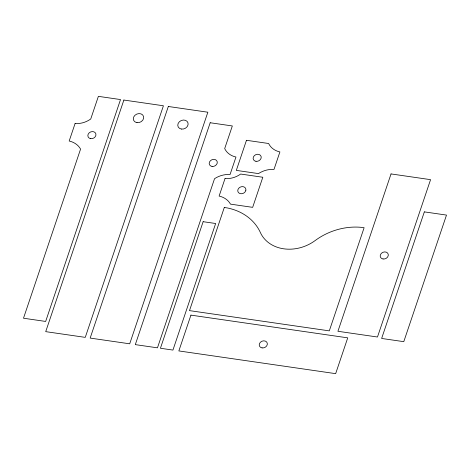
<?xml version="1.0" encoding="UTF-8"?>
<svg xmlns="http://www.w3.org/2000/svg" width="470" height="470" viewBox="0 0 470 470"><rect width="100%" height="100%" fill="white"/><g stroke="black" fill="none" stroke-linecap="round" stroke-linejoin="round"><path stroke-width="0.7" d="M245.851 190.209L245.563 191.131A4.165 3.437 -23.1 0 1 240.558 193.687A4.165 3.437 -23.1 0 1 237.885 189.845A4.165 3.437 -23.1 0 1 242.426 186.625L243.442 186.755A4.165 3.437 -23.1 0 1 245.851 190.209M75.088 123.528L69.184 141.018A21.602 17.842 -23.1 0 1 80.576 149.096L23.5 318.225L45.655 321.439L120.526 99.564L98.377 96.35L90.734 119.004A20.298 16.767 -23.1 0 1 75.088 123.528M123.874 100.045L45.719 331.644L85.264 337.372L163.419 105.773L123.874 100.045M168.319 106.484L90.164 338.083L129.702 343.811L207.858 112.213L168.319 106.484M210.184 122.746L135.307 344.622L157.462 347.829L214.537 178.694A21.602 17.842 -23.1 0 1 230.065 174.523L235.964 157.033A20.298 16.767 -23.1 0 1 224.689 148.602L232.333 125.954L210.184 122.746M203.14 221.693L160.429 348.258L172.937 350.074L215.648 223.503L203.14 221.693M225.018 178.576L219.114 196.061A21.602 17.842 -23.1 0 1 230.506 204.139L252.66 207.346L262.812 177.255L240.663 174.047A20.298 16.767 -23.1 0 1 225.018 178.576M246.474 140.295L236.322 170.387L258.471 173.6A21.602 17.842 -23.1 0 1 273.998 169.423L279.903 151.933A20.298 16.767 -23.1 0 1 268.629 143.503L246.474 140.295M224.302 207.458L189.492 310.617L329.3 330.868L364.115 227.709L361.066 227.321A57.593 47.576 -23.1 0 0 315.17 240.546A36.995 30.562 -23.1 0 1 260.421 232.615A57.593 47.576 -23.1 0 0 227.316 207.946L224.302 207.458M190.932 315.129L178.847 350.931L335.656 373.65L347.735 337.848L190.932 315.129M391.034 173.929L337.93 331.285L377.475 337.014L430.573 179.658L391.034 173.929M424.345 211.876L381.634 338.453L403.783 341.661L446.5 215.084L424.345 211.876M181.432 129.068A5.323 4.395 -23.1 0 0 188.006 122.946A5.323 4.395 -23.1 0 0 179.411 121.701A5.323 4.395 -23.1 0 0 181.432 129.068M383.068 258.988A4.165 3.437 -23.1 0 0 388.208 254.2A4.165 3.437 -23.1 0 0 381.481 253.224A4.165 3.437 -23.1 0 0 383.068 258.988M212.058 166.427A4.165 3.437 -23.1 0 0 217.199 161.645A4.165 3.437 -23.1 0 0 210.472 160.67A4.165 3.437 -23.1 0 0 212.058 166.427M90.722 138.656A4.165 3.437 -23.1 0 0 95.862 133.868A4.165 3.437 -23.1 0 0 89.136 132.893A4.165 3.437 -23.1 0 0 90.722 138.656M255.991 161.328A4.165 3.437 -23.1 0 0 261.132 156.545A4.165 3.437 -23.1 0 0 254.411 155.57A4.165 3.437 -23.1 0 0 255.991 161.328M262.107 347.906A4.165 3.437 -23.1 0 0 267.248 343.118A4.165 3.437 -23.1 0 0 260.521 342.142A4.165 3.437 -23.1 0 0 262.107 347.906M136.993 122.629A5.323 4.395 -23.1 0 0 143.567 116.507A5.323 4.395 -23.1 0 0 134.966 115.262A5.323 4.395 -23.1 0 0 136.993 122.629"/></g></svg>
